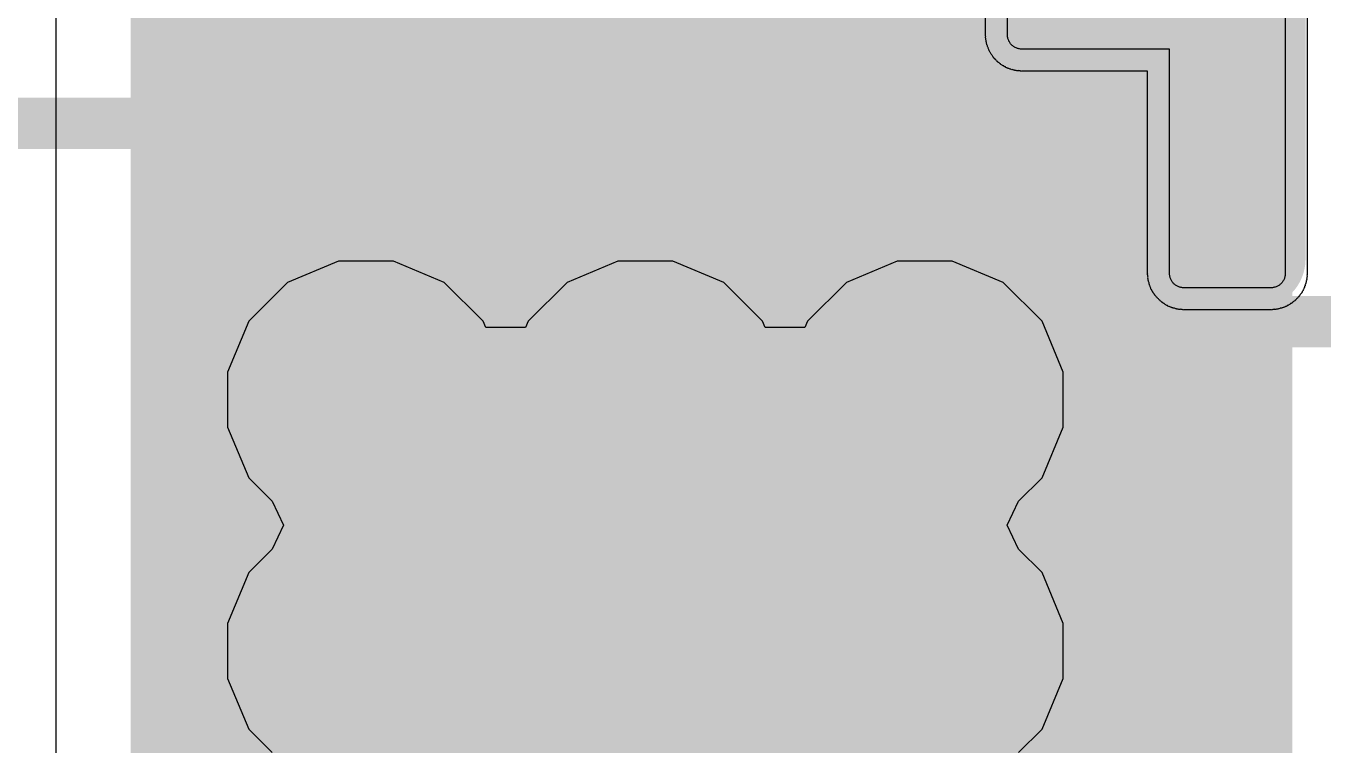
# Model space of a CAD drawing. Header units: millimetres. Extents: x 0 to 5381, y 0 to 5431.
# Drawn here: x 76.397 to 80.878, y 17.256 to 19.742 of the extents above; entities that cross this region are included whole.
import ezdxf

# ---------------------------------------------------------------- set-up
doc = ezdxf.new("R2010")
doc.units = ezdxf.units.MM
for name, color, linetype in [('BottomLayer', 5, 'Continuous'), ('BottomSolder', 6, 'Continuous'), ('TopLayer', 1, 'Continuous'), ('TopOverlay', 2, 'Continuous'), ('TopPaste', 8, 'Continuous'), ('TopSolder', 216, 'Continuous'), ('ViaHoleLayer', 16, 'Continuous')]:
    doc.layers.add(name, color=color, linetype=linetype)

# ---------------------------------------------------------------- blocks, each defined once
blk = doc.blocks.new('10_VQFN_HR__3_3__5')
at = {"layer": 'TopLayer'}
h = blk.add_hatch(color=1, dxfattribs=at)
edge = h.paths.add_edge_path()
edge.add_arc((1.075, -0.3), 0.1, 180, 270)
edge.add_line((1.075, -0.4), (1.275, -0.4))
edge.add_arc((1.275, -0.3), 0.1, 270, 360)
edge.add_line((1.375, -0.3), (1.375, 1.6))
edge.add_arc((1.275, 1.6), 0.1, 0, 90)
edge.add_line((1.275, 1.7), (1.075, 1.7))
edge.add_arc((1.075, 1.6), 0.1, 90, 180)
edge.add_line((0.975, 1.6), (0.975, -0.3))
at = {"layer": 'TopPaste'}
h = blk.add_hatch(color=8, dxfattribs=at)
edge = h.paths.add_edge_path()
edge.add_arc((1.075, -0.3), 0.1, 180, 270)
edge.add_line((1.075, -0.4), (1.275, -0.4))
edge.add_arc((1.275, -0.3), 0.1, 270, 360)
edge.add_line((1.375, -0.3), (1.375, 1.6))
edge.add_arc((1.275, 1.6), 0.1, 0, 90)
edge.add_line((1.275, 1.7), (1.075, 1.7))
edge.add_arc((1.075, 1.6), 0.1, 90, 180)
edge.add_line((0.975, 1.6), (0.975, -0.3))
at = {"layer": 'TopSolder'}
h = blk.add_hatch(color=216, dxfattribs=at)
edge = h.paths.add_edge_path()
edge.add_arc((1.075, -0.3), 0.17, 180, 270)
edge.add_line((1.075, -0.47), (1.275, -0.47))
edge.add_arc((1.275, -0.3), 0.17, 270, 360)
edge.add_line((1.445, -0.3), (1.445, 1.6))
edge.add_arc((1.275, 1.6), 0.17, 0, 90)
edge.add_line((1.275, 1.77), (1.075, 1.77))
edge.add_arc((1.075, 1.6), 0.17, 90, 180)
edge.add_line((0.905, 1.6), (0.905, -0.3))
at = {"layer": 'TopLayer'}
for p, q in [((0.9756, 1.6578), (0.9761, 1.6604)), ((0.9761, 1.6604), (0.9767, 1.6629)), ((0.9767, 1.6629), (0.9774, 1.6655)), ((0.9774, 1.6655), (0.9783, 1.6679)), ((0.9783, 1.6679), (0.9793, 1.6703)), ((0.9793, 1.6703), (0.9805, 1.6727)), ((0.9805, 1.6727), (0.9817, 1.675)), ((0.9817, 1.675), (0.9831, 1.6772)), ((0.9831, 1.6772), (0.9845, 1.6794)), ((0.9845, 1.6794), (0.9861, 1.6815)), ((0.9861, 1.6815), (0.9878, 1.6835)), ((0.9878, 1.6835), (0.9896, 1.6854)), ((0.9896, 1.6854), (0.9915, 1.6872)), ((0.9915, 1.6872), (0.9935, 1.6889)), ((0.9935, 1.6889), (0.9956, 1.6905)), ((0.9956, 1.6905), (0.9978, 1.6919)), ((0.9978, 1.6919), (1, 1.6933)), ((1, 1.6933), (1.0023, 1.6946)), ((1.0023, 1.6946), (1.0047, 1.6957)), ((1.0047, 1.6957), (1.0071, 1.6967)), ((1.0071, 1.6967), (1.0096, 1.6976)), ((1.0096, 1.6976), (1.0121, 1.6983)), ((1.0121, 1.6983), (1.0146, 1.6989)), ((1.0146, 1.6989), (1.0172, 1.6994)), ((1.0172, 1.6994), (1.0198, 1.6997)), ((1.0198, 1.6997), (1.0224, 1.6999)), ((1.0224, 1.6999), (1.025, 1.7)), ((1.025, 1.7), (1.325, 1.7)), ((1.325, 1.7), (1.3276, 1.6999)), ((1.3276, 1.6999), (1.3302, 1.6997)), ((1.3302, 1.6997), (1.3328, 1.6994)), ((1.3328, 1.6994), (1.3354, 1.6989)), ((1.3354, 1.6989), (1.3379, 1.6983)), ((1.3379, 1.6983), (1.3405, 1.6976)), ((1.3405, 1.6976), (1.3429, 1.6967)), ((1.3429, 1.6967), (1.3453, 1.6957)), ((1.3453, 1.6957), (1.3477, 1.6946)), ((1.3477, 1.6946), (1.35, 1.6933)), ((1.35, 1.6933), (1.3522, 1.6919)), ((1.3522, 1.6919), (1.3544, 1.6905)), ((1.3544, 1.6905), (1.3565, 1.6889)), ((1.3565, 1.6889), (1.3585, 1.6872)), ((1.3585, 1.6872), (1.3604, 1.6854)), ((1.3604, 1.6854), (1.3622, 1.6835)), ((1.3622, 1.6835), (1.3639, 1.6815)), ((1.3639, 1.6815), (1.3655, 1.6794)), ((1.3655, 1.6794), (1.3669, 1.6772)), ((1.3669, 1.6772), (1.3683, 1.675)), ((1.3683, 1.675), (1.3696, 1.6727)), ((1.3696, 1.6727), (1.3707, 1.6703)), ((1.3707, 1.6703), (1.3717, 1.6679)), ((1.3717, 1.6679), (1.3726, 1.6655)), ((1.3726, 1.6655), (1.3733, 1.6629)), ((1.3733, 1.6629), (1.3739, 1.6604)), ((1.3739, 1.6604), (1.3744, 1.6578)), ((0.975, 1.65), (0.9751, 1.6526)), ((0.975, -0.35), (0.975, 1.65)), ((0.9751, 1.6526), (0.9753, 1.6552)), ((0.9753, 1.6552), (0.9756, 1.6578)), ((1.3744, 1.6578), (1.3747, 1.6552)), ((1.3747, 1.6552), (1.3749, 1.6526)), ((1.3749, 1.6526), (1.375, 1.65)), ((1.375, 1.65), (1.375, 0.875)), ((1.375, 0.875), (1.885, 0.875)), ((1.885, 0.875), (1.8876, 0.8749)), ((1.8876, 0.8749), (1.8902, 0.8747)), ((1.8902, 0.8747), (1.8928, 0.8744)), ((1.8928, 0.8744), (1.8954, 0.8739)), ((1.8954, 0.8739), (1.8979, 0.8733)), ((1.8979, 0.8733), (1.9005, 0.8726)), ((1.9005, 0.8726), (1.9029, 0.8717)), ((1.9029, 0.8717), (1.9053, 0.8707)), ((1.9053, 0.8707), (1.9077, 0.8696)), ((1.9077, 0.8696), (1.91, 0.8683)), ((1.91, 0.8683), (1.9122, 0.8669)), ((1.9122, 0.8669), (1.9144, 0.8655)), ((1.9144, 0.8655), (1.9165, 0.8639)), ((1.9165, 0.8639), (1.9185, 0.8622)), ((1.9185, 0.8622), (1.9204, 0.8604)), ((1.9204, 0.8604), (1.9222, 0.8585)), ((1.9222, 0.8585), (1.9239, 0.8565)), ((1.9239, 0.8565), (1.9255, 0.8544)), ((1.9255, 0.8544), (1.9269, 0.8522)), ((1.9269, 0.8522), (1.9283, 0.85)), ((1.9283, 0.85), (1.9296, 0.8477)), ((1.9296, 0.8477), (1.9307, 0.8453)), ((1.9307, 0.8453), (1.9317, 0.8429)), ((1.9317, 0.8429), (1.9326, 0.8405)), ((1.9326, 0.8405), (1.9333, 0.8379)), ((1.9333, 0.8379), (1.9339, 0.8354)), ((1.9339, 0.8354), (1.9344, 0.8328)), ((1.9344, 0.8328), (1.9347, 0.8302)), ((1.9347, 0.8302), (1.9349, 0.8276)), ((1.9349, 0.8276), (1.935, 0.825)), ((1.935, 0.825), (1.935, 0.675))]:
    blk.add_line(p, q, dxfattribs=at)
at = {"layer": 'TopOverlay', "const_width": 0.127}
for points in [[(1.725, 1.5), (1.695, 1.5)], [(1.725, 1.5), (1.725, 1.195)]]:
    blk.add_lwpolyline(points, dxfattribs=at)
at = {"layer": 'TopOverlay', "const_width": 0.0635}
for points in [[(1.6633, 1.5, 1), (1.7268, 1.5, 1)], [(1.6933, 1.5, 1), (1.7568, 1.5, 1)], [(1.6933, 1.5, 1), (1.7568, 1.5, 1)], [(1.6933, 1.195, 1), (1.7568, 1.195, 1)]]:
    blk.add_lwpolyline(points, format="xyb", close=True, dxfattribs=at)
at = {"layer": 'TopSolder'}
for p, q in [((0.9463, 1.7471), (0.9474, 1.749)), ((0.9474, 1.749), (0.9495, 1.7506)), ((0.9495, 1.7506), (0.9515, 1.7511)), ((0.9515, 1.7511), (0.9527, 1.7529)), ((0.9527, 1.7529), (0.9548, 1.7544)), ((0.9548, 1.7544), (0.9569, 1.7548)), ((0.9569, 1.7548), (0.9582, 1.7566)), ((0.9582, 1.7566), (0.9604, 1.7579)), ((0.9604, 1.7579), (0.9625, 1.7583)), ((0.9625, 1.7583), (0.9638, 1.7599)), ((0.9638, 1.7599), (0.9661, 1.7611)), ((0.9661, 1.7611), (0.9683, 1.7614)), ((0.9683, 1.7614), (0.9697, 1.763)), ((0.9697, 1.763), (0.9721, 1.7641)), ((0.9721, 1.7641), (0.9742, 1.7642)), ((0.9742, 1.7642), (0.9756, 1.7657)), ((0.9756, 1.7657), (0.978, 1.7667)), ((0.978, 1.7667), (0.9802, 1.7667)), ((0.9802, 1.7667), (0.9818, 1.7681)), ((0.9818, 1.7681), (0.9843, 1.769)), ((0.9843, 1.769), (0.9864, 1.7689)), ((0.9864, 1.7689), (0.988, 1.7702)), ((0.988, 1.7702), (0.9905, 1.7709)), ((0.9905, 1.7709), (0.9927, 1.7707)), ((0.9927, 1.7707), (0.9944, 1.772)), ((0.9944, 1.772), (0.997, 1.7726)), ((0.997, 1.7726), (0.999, 1.7723)), ((0.999, 1.7723), (1.0008, 1.7734)), ((1.0008, 1.7734), (1.0034, 1.7739)), ((1.0034, 1.7739), (1.0054, 1.7734)), ((1.0054, 1.7734), (1.0073, 1.7745)), ((1.0073, 1.7745), (1.0099, 1.7748)), ((1.0099, 1.7748), (1.012, 1.7743)), ((1.012, 1.7743), (1.0139, 1.7753)), ((1.0139, 1.7753), (1.0165, 1.7755)), ((1.0165, 1.7755), (1.0185, 1.7748)), ((1.0185, 1.7748), (1.0204, 1.7757)), ((1.0204, 1.7757), (1.023, 1.7757)), ((1.023, 1.7757), (1.024, 1.7754)), ((1.024, 1.7754), (1.025, 1.7758)), ((1.025, 1.7758), (1.325, 1.7758)), ((1.325, 1.7758), (1.326, 1.7754)), ((1.326, 1.7754), (1.327, 1.7757)), ((1.327, 1.7757), (1.3296, 1.7757)), ((1.3296, 1.7757), (1.3315, 1.7748)), ((1.3315, 1.7748), (1.3335, 1.7755)), ((1.3335, 1.7755), (1.3361, 1.7753)), ((1.3361, 1.7753), (1.338, 1.7743)), ((1.338, 1.7743), (1.3402, 1.7748)), ((1.3402, 1.7748), (1.3428, 1.7745)), ((1.3428, 1.7745), (1.3446, 1.7734)), ((1.3446, 1.7734), (1.3466, 1.7739)), ((1.3466, 1.7739), (1.3492, 1.7734)), ((1.3492, 1.7734), (1.351, 1.7723)), ((1.351, 1.7723), (1.353, 1.7726)), ((1.353, 1.7726), (1.3556, 1.772)), ((1.3556, 1.772), (1.3573, 1.7707)), ((1.3573, 1.7707), (1.3595, 1.7709)), ((1.3595, 1.7709), (1.362, 1.7702)), ((1.362, 1.7702), (1.3636, 1.7689)), ((1.3636, 1.7689), (1.3658, 1.769)), ((1.3658, 1.769), (1.3682, 1.7681)), ((1.3682, 1.7681), (1.3698, 1.7667)), ((1.3698, 1.7667), (1.372, 1.7667)), ((1.372, 1.7667), (1.3744, 1.7657)), ((1.3744, 1.7657), (1.3758, 1.7642)), ((1.3758, 1.7642), (1.3779, 1.7641)), ((1.3779, 1.7641), (1.3803, 1.763)), ((1.3803, 1.763), (1.3817, 1.7614)), ((1.3817, 1.7614), (1.3839, 1.7611)), ((1.3839, 1.7611), (1.3862, 1.7599)), ((1.3862, 1.7599), (1.3875, 1.7583)), ((1.3875, 1.7583), (1.3896, 1.7579)), ((1.3896, 1.7579), (1.3918, 1.7566)), ((1.3918, 1.7566), (1.3931, 1.7548)), ((1.3931, 1.7548), (1.3952, 1.7544)), ((1.3952, 1.7544), (1.3973, 1.7529)), ((1.3973, 1.7529), (1.3985, 1.7511)), ((1.3985, 1.7511), (1.4005, 1.7506)), ((1.4005, 1.7506), (1.4026, 1.749)), ((1.4026, 1.749), (1.4037, 1.7471)), ((0.9108, 1.7008), (0.9109, 1.703)), ((0.9109, 1.703), (0.9121, 1.7053)), ((0.9121, 1.7053), (0.9136, 1.7068)), ((0.9136, 1.7068), (0.9139, 1.7089)), ((0.9139, 1.7089), (0.9151, 1.7112)), ((0.9151, 1.7112), (0.9167, 1.7125)), ((0.9167, 1.7125), (0.9171, 1.7146)), ((0.9171, 1.7146), (0.9184, 1.7168)), ((0.9184, 1.7168), (0.9202, 1.7181)), ((0.9202, 1.7181), (0.9206, 1.7202)), ((0.9206, 1.7202), (0.9221, 1.7223)), ((0.9221, 1.7223), (0.9239, 1.7235)), ((0.9239, 1.7235), (0.9244, 1.7255)), ((0.9244, 1.7255), (0.926, 1.7276)), ((0.926, 1.7276), (0.9279, 1.7287)), ((0.9279, 1.7287), (0.9285, 1.7307)), ((0.9285, 1.7307), (0.9302, 1.7327)), ((0.9302, 1.7327), (0.9321, 1.7336)), ((0.9321, 1.7336), (0.9329, 1.7356)), ((0.9329, 1.7356), (0.9347, 1.7375)), ((0.9347, 1.7375), (0.9366, 1.7384)), ((0.9366, 1.7384), (0.9375, 1.7403)), ((0.9375, 1.7403), (0.9394, 1.7422)), ((0.9394, 1.7422), (0.9414, 1.7429)), ((0.9414, 1.7429), (0.9423, 1.7448)), ((0.9423, 1.7448), (0.9443, 1.7465)), ((0.9443, 1.7465), (0.9463, 1.7471)), ((1.4037, 1.7471), (1.4056, 1.7465)), ((1.4056, 1.7465), (1.4076, 1.7448)), ((1.4076, 1.7448), (1.4086, 1.7429)), ((1.4086, 1.7429), (1.4106, 1.7421)), ((1.4106, 1.7421), (1.4125, 1.7403)), ((1.4125, 1.7403), (1.4134, 1.7384)), ((1.4134, 1.7384), (1.4153, 1.7375)), ((1.4153, 1.7375), (1.4171, 1.7356)), ((1.4171, 1.7356), (1.4179, 1.7336)), ((1.4179, 1.7336), (1.4198, 1.7326)), ((1.4198, 1.7326), (1.4215, 1.7306)), ((1.4215, 1.7306), (1.4221, 1.7286)), ((1.4221, 1.7286), (1.424, 1.7276)), ((1.424, 1.7276), (1.4256, 1.7255)), ((1.4256, 1.7255), (1.4261, 1.7235)), ((1.4261, 1.7235), (1.4279, 1.7223)), ((1.4279, 1.7223), (1.4294, 1.7202)), ((1.4294, 1.7202), (1.4298, 1.7181)), ((1.4298, 1.7181), (1.4315, 1.7168)), ((1.4315, 1.7168), (1.4329, 1.7146)), ((1.4329, 1.7146), (1.4332, 1.7125)), ((1.4332, 1.7125), (1.4349, 1.7111)), ((1.4349, 1.7111), (1.4362, 1.7088)), ((1.4362, 1.7088), (1.4364, 1.7067)), ((1.4364, 1.7067), (1.4379, 1.7053)), ((1.4379, 1.7053), (1.4391, 1.703)), ((1.4391, 1.703), (1.4392, 1.7008)), ((0.8995, 1.6585), (0.8997, 1.6611)), ((0.9002, 1.6565), (0.8995, 1.6585)), ((0.8997, 1.6611), (0.9007, 1.6631)), ((0.9002, 1.6652), (0.9005, 1.6677)), ((0.9007, 1.6631), (0.9002, 1.6652)), ((0.9005, 1.6677), (0.9016, 1.6696)), ((0.9011, 1.6717), (0.9016, 1.6742)), ((0.9016, 1.6696), (0.9011, 1.6717)), ((0.9016, 1.6742), (0.9027, 1.676)), ((0.9024, 1.678), (0.903, 1.6806)), ((0.9027, 1.676), (0.9024, 1.678)), ((0.903, 1.6806), (0.9043, 1.6823)), ((0.9041, 1.6845), (0.9048, 1.687)), ((0.9043, 1.6823), (0.9041, 1.6845)), ((0.9048, 1.687), (0.9061, 1.6886)), ((0.906, 1.6907), (0.9069, 1.6932)), ((0.9061, 1.6886), (0.906, 1.6907)), ((0.9069, 1.6932), (0.9083, 1.6948)), ((0.9083, 1.6969), (0.9093, 1.6993)), ((0.9083, 1.6948), (0.9083, 1.6969)), ((0.9093, 1.6993), (0.9108, 1.7008)), ((1.4392, 1.7008), (1.4407, 1.6993)), ((1.4407, 1.6993), (1.4417, 1.6969)), ((1.4417, 1.6969), (1.4417, 1.6948)), ((1.4417, 1.6948), (1.4431, 1.6932)), ((1.4431, 1.6932), (1.444, 1.6907)), ((1.444, 1.6907), (1.4439, 1.6886)), ((1.4439, 1.6886), (1.4452, 1.687)), ((1.4452, 1.687), (1.4459, 1.6845)), ((1.4459, 1.6845), (1.4457, 1.6824)), ((1.4457, 1.6824), (1.447, 1.6807)), ((1.447, 1.6807), (1.4476, 1.6781)), ((1.4476, 1.6781), (1.4472, 1.676)), ((1.4472, 1.676), (1.4484, 1.6742)), ((1.4484, 1.6742), (1.4489, 1.6717)), ((1.4489, 1.6717), (1.4484, 1.6695)), ((1.4484, 1.6695), (1.4495, 1.6677)), ((1.4499, 1.6651), (1.4493, 1.6631)), ((1.4493, 1.6631), (1.4503, 1.6612)), ((1.4495, 1.6677), (1.4499, 1.6651)), ((1.4505, 1.6586), (1.4498, 1.6566)), ((1.4503, 1.6612), (1.4505, 1.6586)), ((0.8992, 1.65), (0.8996, 1.651)), ((0.8992, -0.35), (0.8992, 1.65)), ((0.8993, 1.6546), (0.9002, 1.6565)), ((0.8993, 1.652), (0.8993, 1.6546)), ((0.8996, 1.651), (0.8993, 1.652)), ((1.4498, 1.6566), (1.4507, 1.6546)), ((1.4507, 1.652), (1.4504, 1.651)), ((1.4504, 1.651), (1.4508, 1.65)), ((1.4507, 1.6546), (1.4507, 1.652)), ((1.4508, 1.65), (1.4508, 0.9508)), ((1.4508, 0.9508), (1.885, 0.9508)), ((1.885, 0.9508), (1.886, 0.9504)), ((1.886, 0.9504), (1.887, 0.9507)), ((1.887, 0.9507), (1.8896, 0.9507)), ((1.8896, 0.9507), (1.8915, 0.9498)), ((1.8915, 0.9498), (1.8936, 0.9505)), ((1.8936, 0.9505), (1.8962, 0.9503)), ((1.8962, 0.9503), (1.8981, 0.9493)), ((1.8981, 0.9493), (1.9001, 0.9499)), ((1.9001, 0.9499), (1.9027, 0.9495)), ((1.9027, 0.9495), (1.9045, 0.9484)), ((1.9045, 0.9484), (1.9066, 0.9489)), ((1.9066, 0.9489), (1.9092, 0.9484)), ((1.9092, 0.9484), (1.911, 0.9472)), ((1.911, 0.9472), (1.9131, 0.9476)), ((1.9131, 0.9476), (1.9157, 0.947)), ((1.9157, 0.947), (1.9173, 0.9457)), ((1.9173, 0.9457), (1.9194, 0.946)), ((1.9194, 0.946), (1.9219, 0.9452)), ((1.9219, 0.9452), (1.9236, 0.9439)), ((1.9236, 0.9439), (1.9257, 0.944)), ((1.9257, 0.944), (1.9282, 0.9431)), ((1.9282, 0.9431), (1.9298, 0.9417)), ((1.9298, 0.9417), (1.932, 0.9417)), ((1.932, 0.9417), (1.9344, 0.9407)), ((1.9344, 0.9407), (1.9358, 0.9392)), ((1.9358, 0.9392), (1.9379, 0.9391)), ((1.9379, 0.9391), (1.9403, 0.938)), ((1.9403, 0.938), (1.9417, 0.9364)), ((1.9417, 0.9364), (1.9439, 0.9361)), ((1.9439, 0.9361), (1.9462, 0.9349)), ((1.9462, 0.9349), (1.9475, 0.9332)), ((1.9475, 0.9332), (1.9496, 0.9329)), ((1.9496, 0.9329), (1.9518, 0.9315)), ((1.9518, 0.9315), (1.9531, 0.9298)), ((1.9531, 0.9298), (1.9551, 0.9294)), ((1.9551, 0.9294), (1.9573, 0.9279)), ((1.9573, 0.9279), (1.9585, 0.9261)), ((1.9585, 0.9261), (1.9605, 0.9256)), ((1.9605, 0.9256), (1.9626, 0.924)), ((1.9626, 0.924), (1.9637, 0.9221)), ((1.9637, 0.9221), (1.9657, 0.9215)), ((1.9657, 0.9215), (1.9677, 0.9198)), ((1.9677, 0.9198), (1.9686, 0.9179)), ((1.9686, 0.9179), (1.9706, 0.9172)), ((1.9706, 0.9172), (1.9725, 0.9153)), ((1.9725, 0.9153), (1.9734, 0.9134)), ((1.9734, 0.9134), (1.9753, 0.9125)), ((1.9753, 0.9125), (1.9771, 0.9106)), ((1.9771, 0.9106), (1.9779, 0.9086)), ((1.9779, 0.9086), (1.9798, 0.9076)), ((1.9798, 0.9076), (1.9815, 0.9056)), ((1.9815, 0.9056), (1.9821, 0.9037)), ((1.9821, 0.9037), (1.9839, 0.9026)), ((1.9839, 0.9026), (1.9855, 0.9006)), ((1.9855, 0.9006), (1.9861, 0.8985)), ((1.9861, 0.8985), (1.9879, 0.8973)), ((1.9879, 0.8973), (1.9894, 0.8951)), ((1.9894, 0.8951), (1.9898, 0.8931)), ((1.9898, 0.8931), (1.9915, 0.8918)), ((1.9915, 0.8918), (1.9929, 0.8896)), ((1.9929, 0.8896), (1.9932, 0.8875)), ((1.9932, 0.8875), (1.9949, 0.8862)), ((1.9949, 0.8862), (1.9961, 0.8839)), ((1.9961, 0.8839), (1.9964, 0.8817)), ((1.9964, 0.8817), (1.998, 0.8803)), ((1.998, 0.8803), (1.9991, 0.8779)), ((1.9991, 0.8779), (1.9992, 0.8758)), ((1.9992, 0.8758), (2.0007, 0.8744)), ((2.0007, 0.8744), (2.0017, 0.872)), ((2.0017, 0.872), (2.0017, 0.8698)), ((2.0017, 0.8698), (2.0031, 0.8682)), ((2.0031, 0.8682), (2.004, 0.8657)), ((2.004, 0.8657), (2.0039, 0.8636)), ((2.0039, 0.8636), (2.0052, 0.862)), ((2.0052, 0.862), (2.0059, 0.8595)), ((2.0059, 0.8595), (2.0057, 0.8573)), ((2.0057, 0.8573), (2.007, 0.8556)), ((2.007, 0.8556), (2.0076, 0.853)), ((2.0076, 0.853), (2.0073, 0.851)), ((2.0073, 0.851), (2.0084, 0.8492)), ((2.0084, 0.8492), (2.0089, 0.8467)), ((2.0089, 0.8467), (2.0084, 0.8446)), ((2.0084, 0.8446), (2.0095, 0.8427)), ((2.0098, 0.8402), (2.0093, 0.838)), ((2.0093, 0.838), (2.0103, 0.8361)), ((2.0095, 0.8427), (2.0098, 0.8402)), ((2.0105, 0.8335), (2.0098, 0.8315)), ((2.0098, 0.8315), (2.0107, 0.8296)), ((2.0103, 0.8361), (2.0105, 0.8335)), ((2.0107, 0.827), (2.0104, 0.826)), ((2.0104, 0.826), (2.0108, 0.825)), ((2.0107, 0.8296), (2.0107, 0.827)), ((2.0108, 0.825), (2.0108, 0.675))]:
    blk.add_line(p, q, dxfattribs=at)
blk = doc.blocks.new('C___0402_78')
at = {"layer": 'TopLayer'}
for points in [[(-0.6985, -0.3175), (-0.6985, 0.3175), (-0.2413, 0.3175), (-0.2413, -0.3175)], [(0.2413, -0.3175), (0.2413, 0.3175), (0.6985, 0.3175), (0.6985, -0.3175)]]:
    blk.add_hatch(color=1, dxfattribs=at).paths.add_polyline_path(points)
at = {"layer": 'TopPaste'}
for points in [[(-0.6985, -0.3175), (-0.6985, 0.3175), (-0.2413, 0.3175), (-0.2413, -0.3175)], [(0.2413, -0.3175), (0.2413, 0.3175), (0.6985, 0.3175), (0.6985, -0.3175)]]:
    blk.add_hatch(color=8, dxfattribs=at).paths.add_polyline_path(points)
at = {"layer": 'TopSolder'}
for points in [[(-0.7585, -0.3775), (-0.7585, 0.3775), (-0.1813, 0.3775), (-0.1813, -0.3775)], [(0.1813, -0.3775), (0.1813, 0.3775), (0.7585, 0.3775), (0.7585, -0.3775)]]:
    blk.add_hatch(color=216, dxfattribs=at).paths.add_polyline_path(points)
at = {"layer": 'TopOverlay', "const_width": 0.127}
for points in [[(-0.2794, 0.4064), (-0.7874, 0.4064)], [(-0.7874, 0.4064), (-0.7874, -0.4064)], [(0.7874, 0.4064), (0.2794, 0.4064)], [(0.7874, 0.4064), (0.7874, -0.4064)], [(-0.2794, -0.4064), (-0.7874, -0.4064)], [(0.7874, -0.4064), (0.2794, -0.4064)]]:
    blk.add_lwpolyline(points, dxfattribs=at)
at = {"layer": 'TopOverlay', "const_width": 0.0635}
for points in [[(-0.8191, 0.4064, 1), (-0.7556, 0.4064, 1)], [(-0.8191, 0.4064, 1), (-0.7556, 0.4064, 1)], [(-0.3111, 0.4064, 1), (-0.2477, 0.4064, 1)], [(0.2477, 0.4064, 1), (0.3111, 0.4064, 1)], [(0.7556, 0.4064, 1), (0.8191, 0.4064, 1)], [(0.7556, 0.4064, 1), (0.8191, 0.4064, 1)], [(-0.8191, -0.4064, 1), (-0.7556, -0.4064, 1)], [(-0.8191, -0.4064, 1), (-0.7556, -0.4064, 1)], [(-0.3111, -0.4064, 1), (-0.2477, -0.4064, 1)], [(0.2477, -0.4064, 1), (0.3111, -0.4064, 1)], [(0.7556, -0.4064, 1), (0.8191, -0.4064, 1)], [(0.7556, -0.4064, 1), (0.8191, -0.4064, 1)]]:
    blk.add_lwpolyline(points, format="xyb", close=True, dxfattribs=at)
blk = doc.blocks.new('C___0402_79')
at = {"layer": 'TopLayer'}
for points in [[(-0.6985, -0.3175), (-0.6985, 0.3175), (-0.2413, 0.3175), (-0.2413, -0.3175)], [(0.2413, -0.3175), (0.2413, 0.3175), (0.6985, 0.3175), (0.6985, -0.3175)]]:
    blk.add_hatch(color=1, dxfattribs=at).paths.add_polyline_path(points)
at = {"layer": 'TopPaste'}
for points in [[(-0.6985, -0.3175), (-0.6985, 0.3175), (-0.2413, 0.3175), (-0.2413, -0.3175)], [(0.2413, -0.3175), (0.2413, 0.3175), (0.6985, 0.3175), (0.6985, -0.3175)]]:
    blk.add_hatch(color=8, dxfattribs=at).paths.add_polyline_path(points)
at = {"layer": 'TopSolder'}
for points in [[(-0.7585, -0.3775), (-0.7585, 0.3775), (-0.1813, 0.3775), (-0.1813, -0.3775)], [(0.1813, -0.3775), (0.1813, 0.3775), (0.7585, 0.3775), (0.7585, -0.3775)]]:
    blk.add_hatch(color=216, dxfattribs=at).paths.add_polyline_path(points)
at = {"layer": 'TopOverlay', "const_width": 0.127}
for points in [[(-0.2794, 0.4064), (-0.7874, 0.4064)], [(-0.7874, 0.4064), (-0.7874, -0.4064)], [(0.7874, 0.4064), (0.2794, 0.4064)], [(0.7874, 0.4064), (0.7874, -0.4064)], [(-0.2794, -0.4064), (-0.7874, -0.4064)], [(0.7874, -0.4064), (0.2794, -0.4064)]]:
    blk.add_lwpolyline(points, dxfattribs=at)
at = {"layer": 'TopOverlay', "const_width": 0.0635}
for points in [[(-0.8191, 0.4064, 1), (-0.7556, 0.4064, 1)], [(-0.8191, 0.4064, 1), (-0.7556, 0.4064, 1)], [(-0.3111, 0.4064, 1), (-0.2477, 0.4064, 1)], [(0.2477, 0.4064, 1), (0.3111, 0.4064, 1)], [(0.7556, 0.4064, 1), (0.8191, 0.4064, 1)], [(0.7556, 0.4064, 1), (0.8191, 0.4064, 1)], [(-0.8191, -0.4064, 1), (-0.7556, -0.4064, 1)], [(-0.8191, -0.4064, 1), (-0.7556, -0.4064, 1)], [(-0.3111, -0.4064, 1), (-0.2477, -0.4064, 1)], [(0.2477, -0.4064, 1), (0.3111, -0.4064, 1)], [(0.7556, -0.4064, 1), (0.8191, -0.4064, 1)], [(0.7556, -0.4064, 1), (0.8191, -0.4064, 1)]]:
    blk.add_lwpolyline(points, format="xyb", close=True, dxfattribs=at)

msp = doc.modelspace()

# ---------------------------------------------------------------- hatches: boundary and pattern name
at = {"layer": 'BottomLayer'}
h = msp.add_hatch(color=5, dxfattribs=at)
edge = h.paths.add_edge_path()
edge.add_arc((77.5716, 18.4506), 0.3, 0, 360)
h = msp.add_hatch(color=5, dxfattribs=at)
edge = h.paths.add_edge_path()
edge.add_arc((78.5368, 18.4506), 0.3, 0, 360)
h = msp.add_hatch(color=5, dxfattribs=at)
edge = h.paths.add_edge_path()
edge.add_arc((79.502, 18.4506), 0.3, 0, 360)
h = msp.add_hatch(color=5, dxfattribs=at)
edge = h.paths.add_edge_path()
edge.add_arc((77.5716, 17.5819), 0.3, 0, 360)
h = msp.add_hatch(color=5, dxfattribs=at)
edge = h.paths.add_edge_path()
edge.add_arc((78.5368, 17.5819), 0.3, 0, 360)
h = msp.add_hatch(color=5, dxfattribs=at)
edge = h.paths.add_edge_path()
edge.add_arc((79.502, 17.5819), 0.3, 0, 360)
at = {"layer": 'BottomSolder'}
h = msp.add_hatch(color=6, dxfattribs=at)
edge = h.paths.add_edge_path()
edge.add_arc((77.5716, 18.4506), 0.15, 0, 360)
h = msp.add_hatch(color=6, dxfattribs=at)
edge = h.paths.add_edge_path()
edge.add_arc((78.5368, 18.4506), 0.15, 0, 360)
h = msp.add_hatch(color=6, dxfattribs=at)
edge = h.paths.add_edge_path()
edge.add_arc((79.502, 18.4506), 0.15, 0, 360)
h = msp.add_hatch(color=6, dxfattribs=at)
edge = h.paths.add_edge_path()
edge.add_arc((77.5716, 17.5819), 0.15, 0, 360)
h = msp.add_hatch(color=6, dxfattribs=at)
edge = h.paths.add_edge_path()
edge.add_arc((78.5368, 17.5819), 0.15, 0, 360)
h = msp.add_hatch(color=6, dxfattribs=at)
edge = h.paths.add_edge_path()
edge.add_arc((79.502, 17.5819), 0.15, 0, 360)
at = {"layer": 'TopLayer'}
msp.add_hatch(color=1, dxfattribs=at).paths.add_polyline_path([(76.7588, 20.9626), (76.7588, 1.3716), (80.772, 1.3716), (80.772, 20.9626)])
h = msp.add_hatch(color=1, dxfattribs=at)
edge = h.paths.add_edge_path()
edge.add_arc((77.5716, 18.4506), 0.3, 0, 360)
h = msp.add_hatch(color=1, dxfattribs=at)
edge = h.paths.add_edge_path()
edge.add_arc((78.5368, 18.4506), 0.3, 0, 360)
h = msp.add_hatch(color=1, dxfattribs=at)
edge = h.paths.add_edge_path()
edge.add_arc((79.502, 18.4506), 0.3, 0, 360)
h = msp.add_hatch(color=1, dxfattribs=at)
edge = h.paths.add_edge_path()
edge.add_arc((77.5716, 17.5819), 0.3, 0, 360)
h = msp.add_hatch(color=1, dxfattribs=at)
edge = h.paths.add_edge_path()
edge.add_arc((78.5368, 17.5819), 0.3, 0, 360)
h = msp.add_hatch(color=1, dxfattribs=at)
edge = h.paths.add_edge_path()
edge.add_arc((79.502, 17.5819), 0.3, 0, 360)
at = {"layer": 'TopSolder'}
h = msp.add_hatch(color=216, dxfattribs=at)
edge = h.paths.add_edge_path()
edge.add_arc((77.5716, 18.4506), 0.15, 0, 360)
h = msp.add_hatch(color=216, dxfattribs=at)
edge = h.paths.add_edge_path()
edge.add_arc((78.5368, 18.4506), 0.15, 0, 360)
h = msp.add_hatch(color=216, dxfattribs=at)
edge = h.paths.add_edge_path()
edge.add_arc((79.502, 18.4506), 0.15, 0, 360)
h = msp.add_hatch(color=216, dxfattribs=at)
edge = h.paths.add_edge_path()
edge.add_arc((77.5716, 17.5819), 0.15, 0, 360)
h = msp.add_hatch(color=216, dxfattribs=at)
edge = h.paths.add_edge_path()
edge.add_arc((78.5368, 17.5819), 0.15, 0, 360)
h = msp.add_hatch(color=216, dxfattribs=at)
edge = h.paths.add_edge_path()
edge.add_arc((79.502, 17.5819), 0.15, 0, 360)
at = {"layer": 'ViaHoleLayer'}
h = msp.add_hatch(color=16, dxfattribs=at)
edge = h.paths.add_edge_path()
edge.add_arc((77.5716, 18.4506), 0.15, 0, 360)
h = msp.add_hatch(color=16, dxfattribs=at)
edge = h.paths.add_edge_path()
edge.add_arc((78.5368, 18.4506), 0.15, 0, 360)
h = msp.add_hatch(color=16, dxfattribs=at)
edge = h.paths.add_edge_path()
edge.add_arc((79.502, 18.4506), 0.15, 0, 360)
h = msp.add_hatch(color=16, dxfattribs=at)
edge = h.paths.add_edge_path()
edge.add_arc((77.5716, 17.5819), 0.15, 0, 360)
h = msp.add_hatch(color=16, dxfattribs=at)
edge = h.paths.add_edge_path()
edge.add_arc((78.5368, 17.5819), 0.15, 0, 360)
h = msp.add_hatch(color=16, dxfattribs=at)
edge = h.paths.add_edge_path()
edge.add_arc((79.502, 17.5819), 0.15, 0, 360)

# ---------------------------------------------------------------- linework, layer by layer
at = {"layer": 'BottomLayer'}
for p, q in [((77.4766, 18.9284), (77.3009, 18.8556)), ((77.6666, 18.9284), (77.4766, 18.9284)), ((77.8423, 18.8556), (77.6666, 18.9284)), ((78.4418, 18.9284), (78.2661, 18.8556)), ((78.6318, 18.9284), (78.4418, 18.9284)), ((78.8075, 18.8556), (78.6318, 18.9284)), ((79.407, 18.9284), (79.2313, 18.8556)), ((79.597, 18.9284), (79.407, 18.9284)), ((79.7727, 18.8556), (79.597, 18.9284)), ((77.3009, 18.8556), (77.1665, 18.7212)), ((77.9767, 18.7212), (77.8423, 18.8556)), ((78.2661, 18.8556), (78.1317, 18.7212)), ((78.9419, 18.7212), (78.8075, 18.8556)), ((79.2313, 18.8556), (79.0969, 18.7212)), ((79.9071, 18.7212), (79.7727, 18.8556)), ((77.1665, 18.7212), (77.0938, 18.5456)), ((77.9855, 18.6999), (77.9767, 18.7212)), ((78.1229, 18.6999), (77.9855, 18.6999)), ((78.1317, 18.7212), (78.1229, 18.6999)), ((78.9507, 18.6999), (78.9419, 18.7212)), ((79.0881, 18.6999), (78.9507, 18.6999)), ((79.0969, 18.7212), (79.0881, 18.6999)), ((79.9798, 18.5456), (79.9071, 18.7212)), ((77.0938, 18.5456), (77.0938, 18.3555)), ((79.9798, 18.3555), (79.9798, 18.5456)), ((77.0938, 18.3555), (77.1665, 18.1799)), ((79.9071, 18.1799), (79.9798, 18.3555)), ((77.1665, 18.1799), (77.2473, 18.0992)), ((79.8263, 18.0992), (79.9071, 18.1799)), ((77.2473, 18.0992), (77.2869, 18.0162)), ((79.7867, 18.0162), (79.8263, 18.0992)), ((77.2869, 18.0162), (77.2473, 17.9333)), ((79.8263, 17.9333), (79.7867, 18.0162)), ((77.2473, 17.9333), (77.1665, 17.8525)), ((79.9071, 17.8525), (79.8263, 17.9333)), ((77.1665, 17.8525), (77.0938, 17.6769)), ((79.9798, 17.6769), (79.9071, 17.8525)), ((77.0938, 17.6769), (77.0938, 17.4868)), ((79.9798, 17.4868), (79.9798, 17.6769)), ((77.0938, 17.4868), (77.1665, 17.3112)), ((79.9071, 17.3112), (79.9798, 17.4868)), ((77.1665, 17.3112), (77.2473, 17.2305)), ((79.8263, 17.2305), (79.9071, 17.3112))]:
    msp.add_line(p, q, dxfattribs=at)
at = {"layer": 'TopLayer'}
msp.add_line((76.4998, 20.9626), (76.4998, 1.3716), dxfattribs=at)
at = {"layer": 'TopOverlay', "const_width": 0.1778}
for points in [[(75.4888, 19.4056), (79.2227, 19.4056)], [(79.2227, 19.4056), (79.7727, 18.8556)], [(79.7727, 18.8556), (79.7727, 19.1008)], [(79.5275, 18.8556), (79.7727, 18.8556)], [(79.883, 18.7198), (81.915, 18.7198)], [(79.883, 8.1788), (79.883, 18.7198)]]:
    msp.add_lwpolyline(points, dxfattribs=at)
at = {"layer": 'TopOverlay', "const_width": 0.0889}
for points in [[(79.1782, 19.4056, 1), (79.2671, 19.4056, 1)], [(79.1782, 19.4056, 1), (79.2671, 19.4056, 1)], [(79.7282, 19.1008, 1), (79.8171, 19.1008, 1)], [(79.483, 18.8556, 1), (79.5719, 18.8556, 1)], [(79.7282, 18.8556, 1), (79.8171, 18.8556, 1)], [(79.7282, 18.8556, 1), (79.8171, 18.8556, 1)], [(79.7282, 18.8556, 1), (79.8171, 18.8556, 1)], [(79.8385, 18.7198, 1), (79.9274, 18.7198, 1)], [(79.8385, 18.7198, 1), (79.9274, 18.7198, 1)]]:
    msp.add_lwpolyline(points, format="xyb", close=True, dxfattribs=at)

# ---------------------------------------------------------------- block references
at = {"rotation": 180}
for name, p in [('10_VQFN_HR__3_3__5', (81.7226, 20.5368)), ('C___0402_79', (80.9117, 18.0594)), ('C___0402_78', (80.9117, 17.0124))]:
    msp.add_blockref(name, p, dxfattribs=at)

doc.saveas('drawing.dxf')
